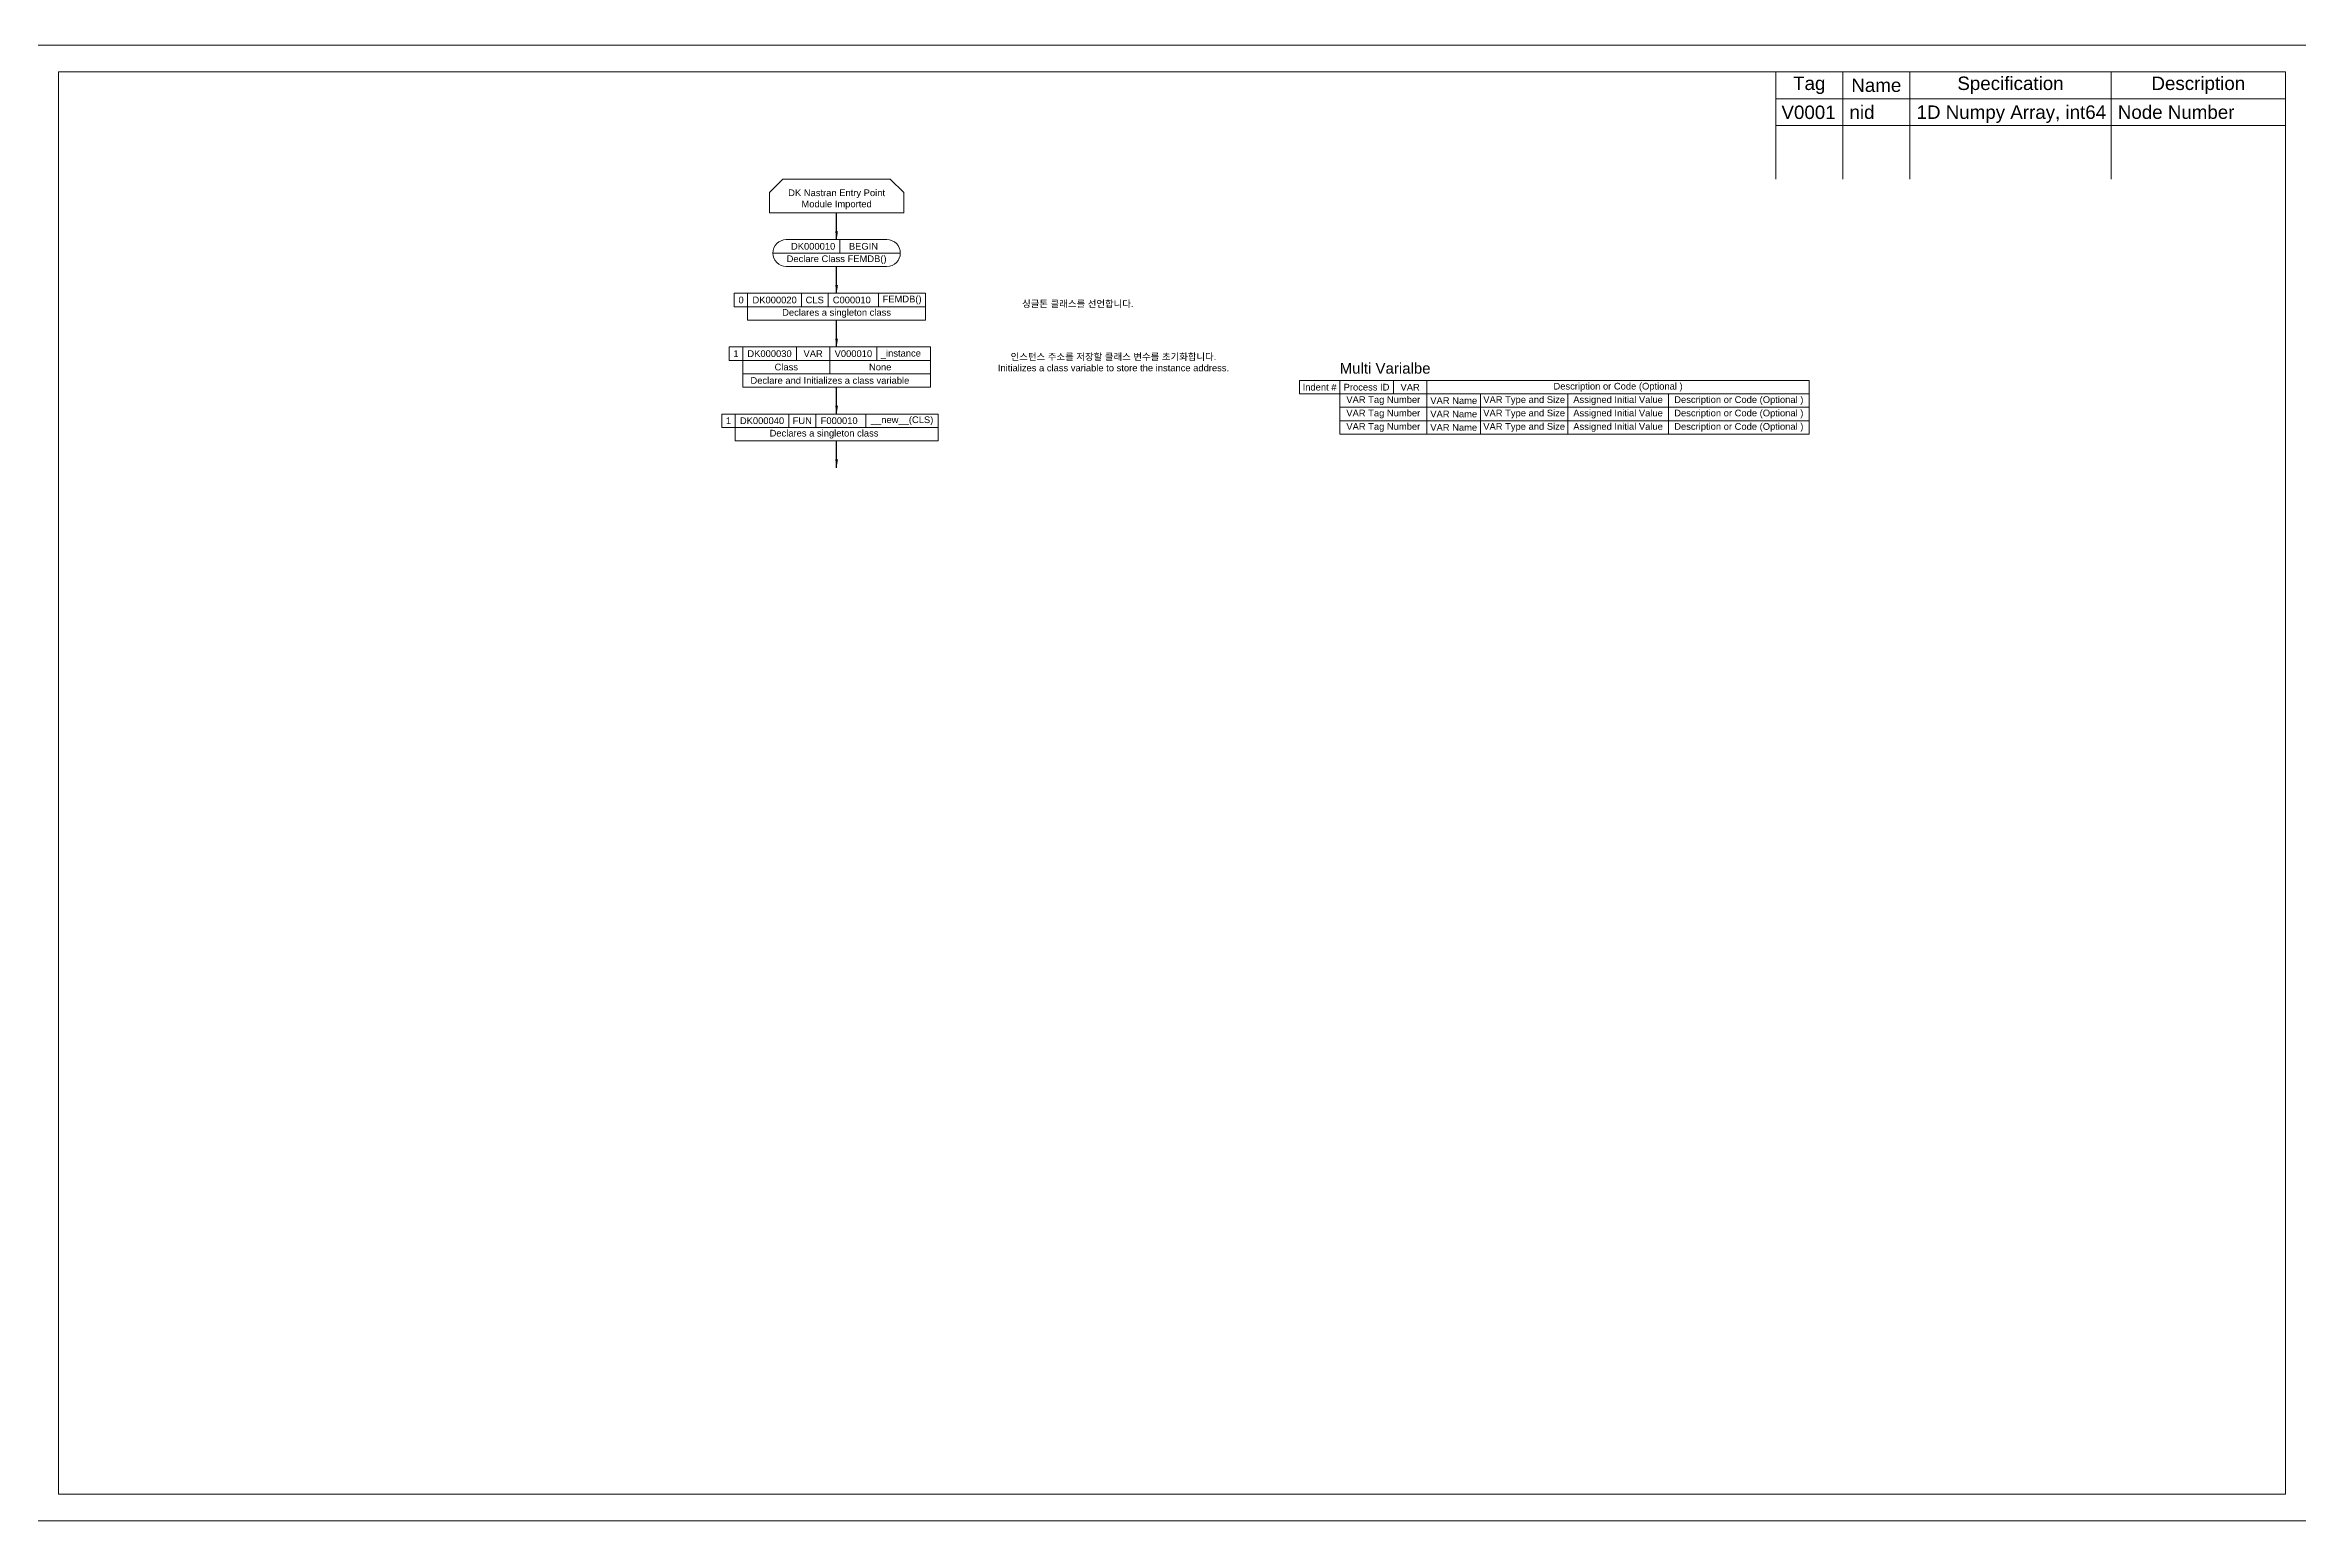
# Model space of a CAD drawing. Header units: inches. Extents: x 0 to 85, y 0 to 55.
# Drawn here: x 34.1 to 50.9, y 44 to 55 of the extents above; entities that cross this region are included whole.
import ezdxf

# ---------------------------------------------------------------- set-up
doc = ezdxf.new("R2010")
doc.units = ezdxf.units.IN
doc.header["$LTSCALE"] = 0.1
doc.header["$MEASUREMENT"] = 0
doc.layers.get('0').update_dxf_attribs({"lineweight": 5, "true_color": 0xffffff})
doc.styles.get("Standard").update_dxf_attribs({"font": ''})
doc.styles.add('textstyle1', font='')
doc.styles.add('textstyle103', font='')
doc.styles.add('textstyle109', font='')
doc.styles.add('textstyle116', font='')
doc.styles.add('textstyle124', font='')
doc.styles.add('textstyle131', font='')
doc.styles.add('textstyle133', font='')
doc.styles.add('textstyle134', font='')
doc.styles.add('textstyle140', font='')
doc.styles.add('textstyle153', font='')
doc.styles.add('textstyle155', font='')
doc.styles.add('textstyle156', font='')
doc.styles.add('textstyle160', font='')
doc.styles.add('textstyle165', font='')
doc.styles.add('textstyle173', font='')
doc.styles.add('textstyle174', font='')
doc.styles.add('textstyle177', font='')
doc.styles.add('textstyle178', font='')
doc.styles.add('textstyle179', font='')
doc.styles.add('textstyle18', font='')
doc.styles.add('textstyle188', font='')
doc.styles.add('textstyle193', font='')
doc.styles.add('textstyle194', font='')
doc.styles.add('textstyle197', font='')
doc.styles.add('textstyle198', font='')
doc.styles.add('textstyle20', font='')
doc.styles.add('textstyle201', font='')
doc.styles.add('textstyle204', font='')
doc.styles.add('textstyle209', font='')
doc.styles.add('textstyle216', font='')
doc.styles.add('textstyle223', font='')
doc.styles.add('textstyle235', font='')
doc.styles.add('textstyle239', font='')
doc.styles.add('textstyle241', font='')
doc.styles.add('textstyle244', font='')
doc.styles.add('textstyle26', font='')
doc.styles.add('textstyle27', font='')
doc.styles.add('textstyle30', font='')
doc.styles.add('textstyle31', font='')
doc.styles.add('textstyle37', font='')
doc.styles.add('textstyle38', font='')
doc.styles.add('textstyle40', font='')
doc.styles.add('textstyle49', font='')
doc.styles.add('textstyle55', font='')
doc.styles.add('textstyle58', font='')
doc.styles.add('textstyle59', font='')
doc.styles.add('textstyle63', font='')
doc.styles.add('textstyle7', font='')
doc.styles.add('textstyle71', font='')
doc.styles.add('textstyle74', font='')
doc.styles.add('textstyle78', font='')
doc.styles.add('textstyle86', font='')
doc.styles.add('textstyle88', font='')
doc.styles.add('textstyle9', font='')
doc.styles.get('Standard').set_extended_font_data('txt')
doc.styles.get('textstyle1').set_extended_font_data('Arial')
doc.styles.get('textstyle103').set_extended_font_data('Arial')
doc.styles.get('textstyle109').set_extended_font_data('Arial')
doc.styles.get('textstyle116').set_extended_font_data('Arial')
doc.styles.get('textstyle124').set_extended_font_data('Arial')
doc.styles.get('textstyle131').set_extended_font_data('Arial')
doc.styles.get('textstyle133').set_extended_font_data('Arial')
doc.styles.get('textstyle134').set_extended_font_data('Arial')
doc.styles.get('textstyle140').set_extended_font_data('Arial')
doc.styles.get('textstyle153').set_extended_font_data('Arial')
doc.styles.get('textstyle155').set_extended_font_data('Arial')
doc.styles.get('textstyle156').set_extended_font_data('Arial')
doc.styles.get('textstyle160').set_extended_font_data('Arial')
doc.styles.get('textstyle165').set_extended_font_data('Arial')
doc.styles.get('textstyle173').set_extended_font_data('Arial')
doc.styles.get('textstyle174').set_extended_font_data('Arial')
doc.styles.get('textstyle177').set_extended_font_data('Arial')
doc.styles.get('textstyle178').set_extended_font_data('Arial')
doc.styles.get('textstyle179').set_extended_font_data('Arial')
doc.styles.get('textstyle18').set_extended_font_data('Arial')
doc.styles.get('textstyle188').set_extended_font_data('Arial')
doc.styles.get('textstyle193').set_extended_font_data('Arial')
doc.styles.get('textstyle194').set_extended_font_data('Arial')
doc.styles.get('textstyle197').set_extended_font_data('Arial')
doc.styles.get('textstyle198').set_extended_font_data('Arial')
doc.styles.get('textstyle20').set_extended_font_data('Arial')
doc.styles.get('textstyle201').set_extended_font_data('Arial')
doc.styles.get('textstyle204').set_extended_font_data('Arial')
doc.styles.get('textstyle209').set_extended_font_data('Arial')
doc.styles.get('textstyle216').set_extended_font_data('Arial')
doc.styles.get('textstyle223').set_extended_font_data('Arial')
doc.styles.get('textstyle235').set_extended_font_data('Arial')
doc.styles.get('textstyle239').set_extended_font_data('Arial')
doc.styles.get('textstyle241').set_extended_font_data('Arial')
doc.styles.get('textstyle244').set_extended_font_data('Arial')
doc.styles.get('textstyle26').set_extended_font_data('Arial')
doc.styles.get('textstyle27').set_extended_font_data('Arial')
doc.styles.get('textstyle30').set_extended_font_data('Arial')
doc.styles.get('textstyle31').set_extended_font_data('Arial')
doc.styles.get('textstyle37').set_extended_font_data('Arial')
doc.styles.get('textstyle38').set_extended_font_data('Arial')
doc.styles.get('textstyle40').set_extended_font_data('Arial')
doc.styles.get('textstyle49').set_extended_font_data('Arial')
doc.styles.get('textstyle55').set_extended_font_data('Arial')
doc.styles.get('textstyle58').set_extended_font_data('Arial')
doc.styles.get('textstyle59').set_extended_font_data('Arial')
doc.styles.get('textstyle63').set_extended_font_data('Arial')
doc.styles.get('textstyle7').set_extended_font_data('Arial')
doc.styles.get('textstyle71').set_extended_font_data('Arial')
doc.styles.get('textstyle74').set_extended_font_data('Arial')
doc.styles.get('textstyle78').set_extended_font_data('Arial')
doc.styles.get('textstyle86').set_extended_font_data('Arial')
doc.styles.get('textstyle88').set_extended_font_data('Arial')
doc.styles.get('textstyle9').set_extended_font_data('Arial')
doc.dimstyles.get("Standard").update_dxf_attribs({"dimtxt": 0.125, "dimasz": 0.125, "dimexe": 0.0625, "dimexo": 0.03125, "dimgap": 0.03125, "dimtad": 1, "dimtxsty": 'Standard', "dimcen": 2.5, "dimadec": 0, "dimazin": 0, "dimtfac": 1, "dimtmove": 0, "dimatfit": 3, "dimfxl": 1, "dimarcsym": 0})

msp = doc.modelspace()

# ---------------------------------------------------------------- linework, layer by layer
for p, q in [((51, 55), (34, 55)), ((50.8, 54.8), (34.2, 54.8)), ((34.2, 54.8), (34.2, 44.2)), ((47, 54.8), (47, 54)), ((47.5, 54.8), (47.5, 54)), ((48, 54.8), (48, 54)), ((49.5, 54.8), (49.5, 54)), ((50.8, 44.2), (50.8, 54.8)), ((47, 54.6), (50.8, 54.6)), ((47, 54.4), (50.8, 54.4)), ((39.5, 53.9), (39.6, 54)), ((39.6, 54), (40.4, 54)), ((40.4, 54), (40.5, 53.9)), ((39.5, 53.75), (39.5, 53.9)), ((40.5, 53.9), (40.5, 53.75)), ((40.5, 53.75), (39.5, 53.75)), ((39.525, 53.45), (40.475, 53.45)), ((39.625, 53.55), (40.375, 53.55)), ((40.025, 53.55), (40.025, 53.45)), ((40.375, 53.35), (39.625, 53.35)), ((39.337, 53.15), (39.237, 53.15)), ((39.237, 53.15), (39.237, 53.05)), ((39.337, 53.15), (39.337, 53.05)), ((39.337, 53.15), (40.663, 53.15)), ((39.738, 53.15), (39.738, 53.05)), ((39.938, 53.15), (39.938, 53.05)), ((40.313, 53.15), (40.313, 53.05)), ((40.663, 53.15), (40.663, 52.95)), ((39.237, 53.05), (39.337, 53.05)), ((39.337, 52.95), (39.337, 53.05)), ((40.663, 53.05), (39.337, 53.05)), ((40.663, 52.95), (39.337, 52.95)), ((39.3, 52.75), (39.2, 52.75)), ((39.2, 52.75), (39.2, 52.65)), ((39.2, 52.65), (39.3, 52.65)), ((39.3, 52.75), (39.3, 52.65)), ((40.7, 52.75), (39.3, 52.75)), ((39.3, 52.65), (39.3, 52.45)), ((39.3, 52.65), (40.7, 52.65)), ((39.7, 52.75), (39.7, 52.65)), ((39.95, 52.75), (39.95, 52.55)), ((40.3, 52.75), (40.3, 52.65)), ((40.7, 52.45), (40.7, 52.75)), ((40.7, 52.55), (39.3, 52.55)), ((40.7, 52.45), (39.3, 52.45)), ((43.75, 52.5), (43.45, 52.5)), ((43.45, 52.5), (43.45, 52.4)), ((43.75, 52.5), (43.75, 52.4)), ((43.75, 52.5), (44.4, 52.5)), ((44.15, 52.5), (44.15, 52.4)), ((44.4, 52.5), (44.4, 52.3)), ((47.25, 52.5), (44.4, 52.5)), ((47.25, 52.4), (47.25, 52.5)), ((39.244, 52.25), (39.144, 52.25)), ((39.144, 52.25), (39.144, 52.15)), ((39.244, 52.25), (39.244, 52.15)), ((39.244, 52.25), (40.756, 52.25)), ((39.644, 52.25), (39.644, 52.15)), ((39.844, 52.25), (39.844, 52.15)), ((40.219, 52.25), (40.219, 52.15)), ((40.756, 52.25), (40.756, 52.05)), ((43.45, 52.4), (43.75, 52.4)), ((43.75, 52.4), (43.75, 52.3)), ((47.25, 52.4), (43.75, 52.4)), ((43.75, 52.3), (43.75, 52.2)), ((43.75, 52.3), (47.25, 52.3)), ((44.4, 52.4), (44.4, 52.2)), ((44.4, 52.3), (44.4, 52.1)), ((44.8, 52.4), (44.8, 52.3)), ((44.8, 52.3), (44.8, 52.2)), ((45.45, 52.4), (45.45, 52.3)), ((45.45, 52.3), (45.45, 52.2)), ((46.2, 52.4), (46.2, 52.3)), ((46.2, 52.3), (46.2, 52.2)), ((47.25, 52.4), (47.25, 52.3)), ((47.25, 52.3), (47.25, 52.2)), ((39.144, 52.15), (39.244, 52.15)), ((39.244, 52.05), (39.244, 52.15)), ((40.756, 52.15), (39.244, 52.15)), ((43.75, 52.2), (43.75, 52.1)), ((43.75, 52.2), (47.25, 52.2)), ((43.75, 52.1), (47.25, 52.1)), ((44.8, 52.2), (44.8, 52.1)), ((45.45, 52.2), (45.45, 52.1)), ((46.2, 52.2), (46.2, 52.1)), ((47.25, 52.2), (47.25, 52.1)), ((40.756, 52.05), (39.244, 52.05)), ((34.2, 44.2), (50.8, 44.2)), ((34, 44), (51, 44)), ((51, 44), (34, 44)), ((51, 44), (34, 44))]:
    msp.add_line(p, q)
for centre, start, end in [((39.625, 53.45), 90, 270), ((40.375, 53.45), 270, 90)]:
    msp.add_arc(centre, 0.1, start, end)

# ---------------------------------------------------------------- texts
for s, insert, char_height, attachment_point, style in [('Specification', (48.75, 54.7), 0.1, 5, 'textstyle179'), ('Description', (50.15, 54.7), 0.1, 5, 'textstyle197'), ('Tag', (47.25, 54.7), 0.1, 5, 'textstyle153'), ('Name', (47.75, 54.7), 0.1, 5, 'textstyle40'), ('V0001', (47.043, 54.549), 0.1, 1, 'textstyle9'), ('nid', (47.55, 54.55), 0.1, 1, 'textstyle71'), ('1D Numpy Array, int64', (48.05, 54.55), 0.1, 1, 'textstyle58'), ('Node Number', (49.55, 54.55), 0.1, 1, 'textstyle201'), ('DK Nastran Entry Point\\PModule Imported', (40, 53.85), 0.05, 5, 'textstyle235'), ('Declare Class FEMDB()', (40, 53.4), 0.05, 5, 'textstyle7'), ('DK000010', (39.825, 53.5), 0.05, 5, 'textstyle74'), ('BEGIN', (40.2, 53.5), 0.05, 5, 'textstyle244'), ('0', (39.288, 53.1), 0.05, 5, 'textstyle216'), ('DK000020', (39.538, 53.1), 0.05, 5, 'textstyle1'), ('CLS', (39.837, 53.1), 0.05, 5, 'textstyle241'), ('C000010', (40.113, 53.1), 0.05, 5, 'textstyle178'), ('FEMDB()', (40.488, 53.1), 0.05, 5, 'textstyle188'), ('싱글톤 클래스를 선언합니다.', (41.798, 53.069), 0.05, 5, 'textstyle239'), ('Declares a singleton class', (40, 53), 0.05, 5, 'textstyle38'), ('1', (39.25, 52.7), 0.05, 5, 'textstyle223'), ('DK000030', (39.5, 52.7), 0.05, 5, 'textstyle78'), ('Class', (39.625, 52.6), 0.05, 5, 'textstyle63'), ('VAR', (39.825, 52.7), 0.05, 5, 'textstyle109'), ('V000010', (40.125, 52.7), 0.05, 5, 'textstyle133'), ('None', (40.325, 52.6), 0.05, 5, 'textstyle49'), ('_instance', (40.479, 52.696), 0.05, 5, 'textstyle59'), ('인스턴스 주소를 저장할 클래스 변수를 초기화합니다.\\PInitializes a class variable to store the instance address.', (42.064, 52.635), 0.05, 5, 'textstyle124'), ('Multi Varialbe', (43.75, 52.55), 0.08, 7, 'textstyle86'), ('Declare and Initializes a class variable', (39.95, 52.5), 0.05, 5, 'textstyle134'), ('Indent #', (43.6, 52.45), 0.05, 5, 'textstyle173'), ('Process ID', (43.95, 52.45), 0.05, 5, 'textstyle177'), ('VAR', (44.275, 52.45), 0.05, 5, 'textstyle27'), ('Description or Code (Optional )', (45.825, 52.45), 0.05, 5, 'textstyle55'), ('VAR Tag Number', (44.075, 52.35), 0.05, 5, 'textstyle140'), ('VAR Tag Number', (44.075, 52.25), 0.05, 5, 'textstyle37'), ('VAR Name', (44.6, 52.35), 0.05, 5, 'textstyle103'), ('VAR Name', (44.6, 52.25), 0.05, 5, 'textstyle18'), ('VAR Type and Size', (45.125, 52.35), 0.05, 5, 'textstyle198'), ('VAR Type and Size', (45.125, 52.25), 0.05, 5, 'textstyle174'), ('Assigned Initial Value', (45.825, 52.35), 0.05, 5, 'textstyle204'), ('Assigned Initial Value', (45.825, 52.25), 0.05, 5, 'textstyle88'), ('Description or Code (Optional )', (46.725, 52.35), 0.05, 5, 'textstyle116'), ('Description or Code (Optional )', (46.725, 52.25), 0.05, 5, 'textstyle26'), ('1', (39.194, 52.2), 0.05, 5, 'textstyle193'), ('DK000040', (39.444, 52.2), 0.05, 5, 'textstyle20'), ('Declares a singleton class', (39.906, 52.1), 0.05, 5, 'textstyle30'), ('FUN', (39.744, 52.2), 0.05, 5, 'textstyle165'), ('F000010', (40.019, 52.2), 0.05, 5, 'textstyle209'), ('__new__(CLS)', (40.488, 52.2), 0.05, 5, 'textstyle194'), ('VAR Tag Number', (44.075, 52.15), 0.05, 5, 'textstyle131'), ('VAR Name', (44.6, 52.15), 0.05, 5, 'textstyle31'), ('VAR Type and Size', (45.125, 52.15), 0.05, 5, 'textstyle156'), ('Assigned Initial Value', (45.825, 52.15), 0.05, 5, 'textstyle155'), ('Description or Code (Optional )', (46.725, 52.15), 0.05, 5, 'textstyle160')]:
    msp.add_mtext(s, dxfattribs=dict(insert=insert, char_height=char_height, attachment_point=attachment_point, style=style))

# ---------------------------------------------------------------- leaders
for points in [[(40, 53.55), (40, 53.75)], [(40, 53.15), (40, 53.35)], [(40, 52.75), (40, 52.95)], [(40, 52.25), (40, 52.45)], [(40, 51.85), (40, 52.05)]]:
    msp.add_leader(points, dimstyle='Standard', override={"dimscale": 0.5})

doc.saveas('drawing.dxf')
